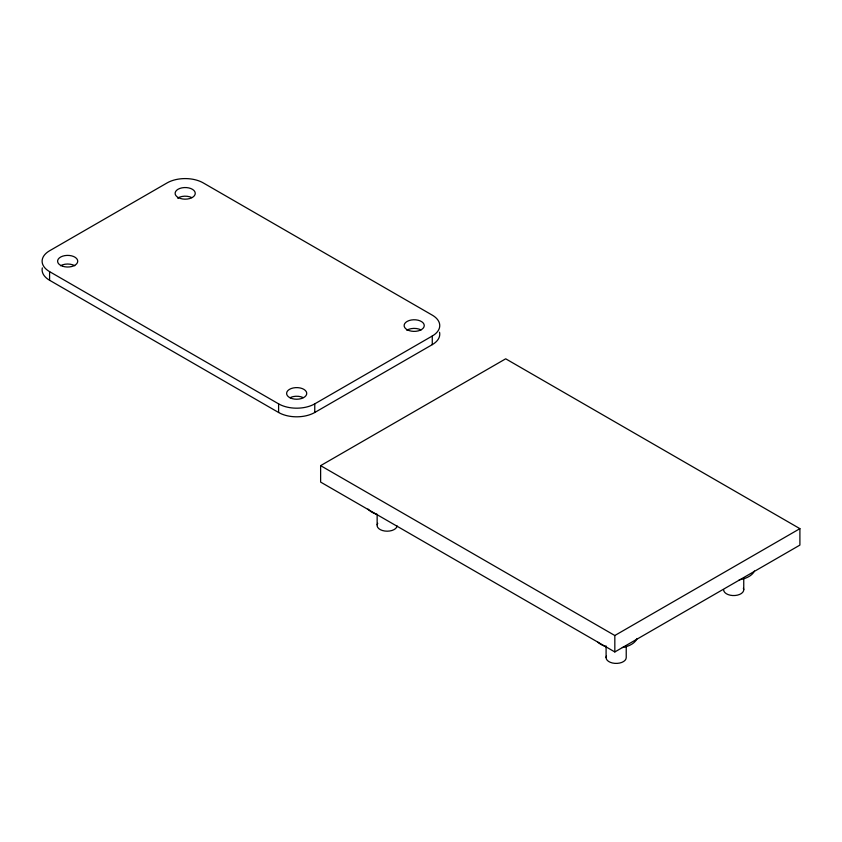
<?xml version="1.0" encoding="UTF-8"?>
<svg xmlns="http://www.w3.org/2000/svg" width="842" height="842" viewBox="0 0 842 842"><rect width="100%" height="100%" fill="white"/><g stroke="black" fill="none" stroke-linecap="round" stroke-linejoin="round"><path stroke-width="1.26" d="M49.594 271.64L278.597 403.855A25.565 14.767 0 0 0 314.761 403.855L432.272 336.011A25.565 14.767 0 0 0 432.272 315.14L203.269 182.914A25.565 14.767 0 0 0 167.105 182.914L49.594 250.769A25.565 14.767 0 0 0 49.594 271.64L49.594 280.27L278.597 412.485A25.565 14.767 0 0 0 314.761 412.485L432.272 344.641A25.565 14.767 0 0 0 439.545 332.274M320.623 465.647L505.695 358.808L799.9 528.66L799.9 545.1L614.828 651.95L320.623 482.087L320.623 465.647L614.828 635.51L799.9 528.66M743.749 578.096L743.749 589.695M626.227 646.003L626.227 657.613A10.062 5.81 0 0 1 614.818 663.359A10.062 5.81 0 0 1 606.44 656.076M614.828 635.51L614.828 651.95M606.093 645.972L606.093 657.581M432.272 336.011L432.272 344.641M377.142 514.451L377.142 524.766M314.761 403.855L314.761 412.485M278.597 403.855L278.597 412.485M397.161 525.987A10.062 5.81 0 0 1 384.794 531.028A10.062 5.81 0 0 1 377.753 523.292M377.416 514.515A21.471 12.398 0 0 1 367.975 509.042M637.068 638.51A21.471 12.398 0 0 1 622.354 647.551M606.008 646.603A21.471 12.398 0 0 1 597.904 642.204M743.381 588.2A10.062 5.81 0 0 1 735.077 595.504A10.062 5.81 0 0 1 723.615 589.789M754.421 571.034A21.471 12.398 0 0 1 739.234 579.801M49.594 280.27A25.565 14.767 0 0 1 42.321 267.903M60.55 265.725A10.062 5.81 0 0 1 74.791 265.725M290.879 397.298A10.062 5.81 0 0 1 303.12 397.582M406.833 330.232A10.062 5.81 0 0 1 421.063 329.948M177.62 198.154A10.062 5.81 0 0 1 191.829 197.617M290.237 397.887A10.062 5.81 0 0 0 306.593 394.414A10.062 5.81 0 0 0 293.205 387.962A10.062 5.81 0 0 0 290.237 397.887M407.328 329.822A10.062 5.81 0 0 0 424 326.885A10.062 5.81 0 0 0 411.254 320.013A10.062 5.81 0 0 0 407.328 329.822M178.546 197.723A10.062 5.81 0 0 0 195.06 194.491A10.062 5.81 0 0 0 181.956 187.85A10.062 5.81 0 0 0 178.546 197.723M62.634 266.24A10.062 5.81 0 0 0 77.738 261.199A10.062 5.81 0 0 0 62.634 256.168A10.062 5.81 0 0 0 62.634 266.24"/></g></svg>
